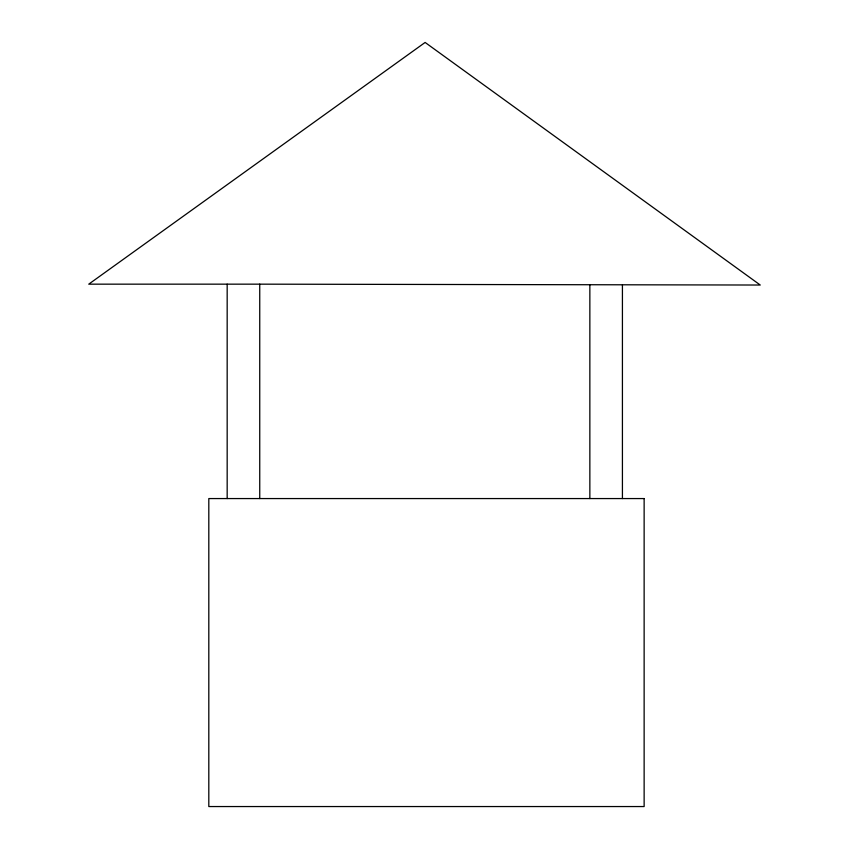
<?xml version="1.0" encoding="UTF-8"?>
<svg xmlns="http://www.w3.org/2000/svg" width="849" height="849" viewBox="0 0 849 849"><rect width="100%" height="100%" fill="white"/><g stroke="black" fill="none" stroke-linecap="round" stroke-linejoin="round"><path stroke-width="1.27" d="M259.741 284.16L88.752 284.16L425.126 42.45L760.248 285.031L259.741 284.16L259.741 498.565M622.423 285.031L622.423 498.565M589.853 285.031L589.853 498.565M227.171 284.16L227.171 498.565M644.136 498.565L208.812 498.565L208.812 806.55L644.136 806.55L644.136 498.565"/></g></svg>
